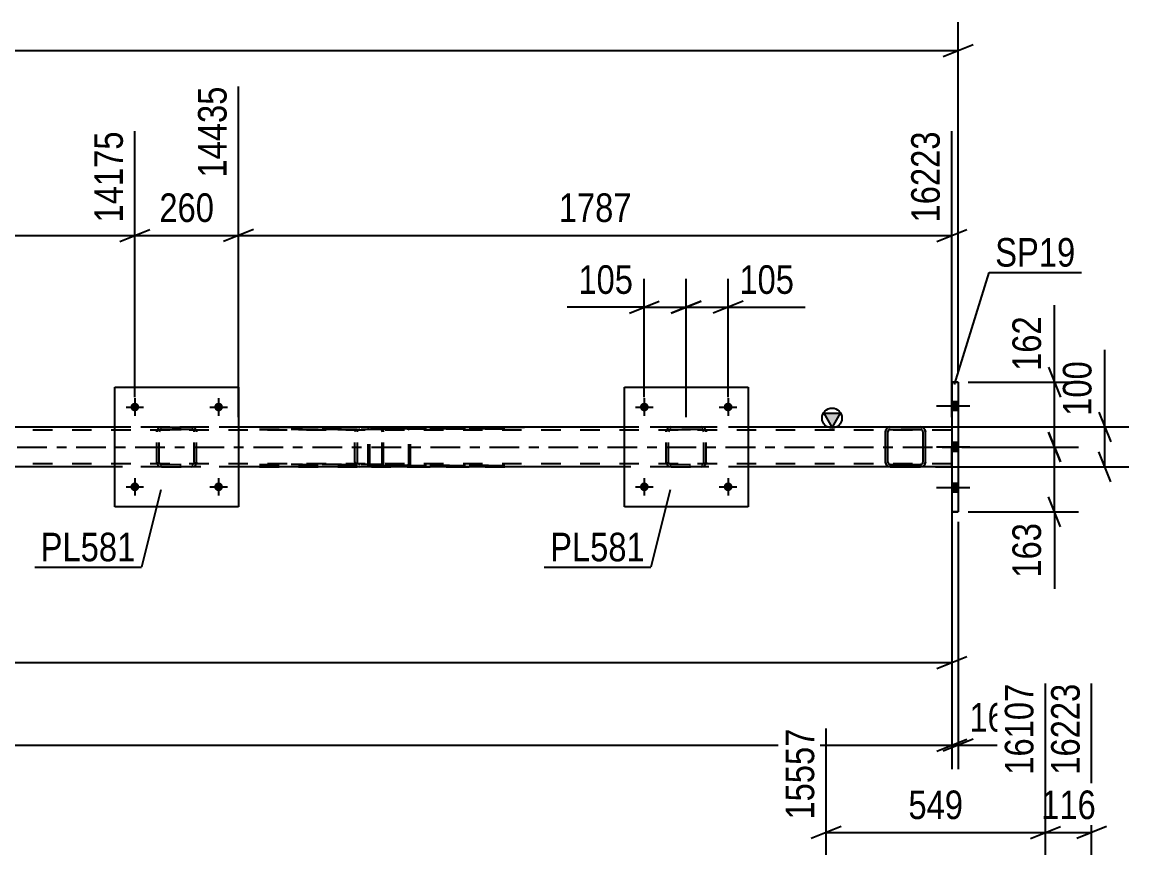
# Model space of a CAD drawing. Header units: millimetres. Extents: x 0 to 1757, y 0 to 560.
# Drawn here: x 1577.2 to 1688.2, y 475.1 to 557.9 of the extents above; entities that cross this region are included whole.
import ezdxf

# ---------------------------------------------------------------- set-up
doc = ezdxf.new("R2010")
doc.units = ezdxf.units.MM
doc.linetypes.add('DXK_LINE_DOT2', pattern=[3.9198, 1.9599, -1.9599])
doc.linetypes.add('DXK_LINE_DOT3', pattern=[5.9187, 2.979, -0.9799, 0.9799, -0.9799])
doc.styles.add('Arial Narrow', font='ARIALN.TTF', dxfattribs={"height": 0.2})

# ---------------------------------------------------------------- blocks, each defined once
blk = doc.blocks.new('Part-814276635-2596 - 2523')
at = {"color": 7, "linetype": 'DXK_LINE_DOT2'}
for p, q in [((1642.1, 517.25), (1642.28, 517.29)), ((1642.28, 517.29), (1642.1, 517.25)), ((1642.28, 517.29), (1645.32, 517.29)), ((1642.28, 517.29), (1642.28, 517.29)), ((1642.28, 517.29), (1645.32, 517.29)), ((1645.32, 517.29), (1645.32, 517.29)), ((1645.32, 517.29), (1645.51, 517.25)), ((1645.51, 517.25), (1645.32, 517.29)), ((1641.8, 516.81), (1641.84, 516.99)), ((1641.84, 516.99), (1641.8, 516.81)), ((1641.8, 513.77), (1641.8, 516.81)), ((1642.06, 516.9), (1642.04, 516.81)), ((1642.04, 513.77), (1642.04, 516.81)), ((1642.06, 516.9), (1642.11, 516.97)), ((1642.11, 516.97), (1642.06, 516.9)), ((1642.11, 516.97), (1642.19, 517.03)), ((1642.19, 517.03), (1642.11, 516.97)), ((1642.19, 517.03), (1642.28, 517.05)), ((1642.28, 517.05), (1642.19, 517.03)), ((1642.28, 517.05), (1645.32, 517.05)), ((1642.28, 517.05), (1642.28, 517.05)), ((1645.32, 517.05), (1642.28, 517.05)), ((1645.32, 517.05), (1645.32, 517.05)), ((1645.32, 517.05), (1645.42, 517.03)), ((1645.42, 517.03), (1645.32, 517.05)), ((1645.42, 517.03), (1645.49, 516.97)), ((1645.49, 516.97), (1645.42, 517.03)), ((1645.49, 516.97), (1645.55, 516.9)), ((1645.56, 516.81), (1645.55, 516.9)), ((1645.56, 513.77), (1645.56, 516.81)), ((1645.77, 516.99), (1645.8, 516.81)), ((1645.8, 516.81), (1645.77, 516.99)), ((1645.8, 513.77), (1645.8, 516.81)), ((1641.84, 513.58), (1641.8, 513.77)), ((1641.8, 513.77), (1641.84, 513.58)), ((1642.06, 513.67), (1642.04, 513.77)), ((1645.56, 513.77), (1645.55, 513.67)), ((1645.8, 513.77), (1645.77, 513.58)), ((1645.77, 513.58), (1645.8, 513.77)), ((1642.11, 513.6), (1642.06, 513.67)), ((1642.28, 513.29), (1642.1, 513.32)), ((1642.1, 513.32), (1642.28, 513.29)), ((1642.19, 513.54), (1642.11, 513.6)), ((1642.11, 513.6), (1642.19, 513.54)), ((1642.28, 513.53), (1642.19, 513.54)), ((1642.19, 513.54), (1642.28, 513.53)), ((1642.28, 513.53), (1645.32, 513.53)), ((1642.28, 513.53), (1642.28, 513.53)), ((1642.28, 513.53), (1645.32, 513.53)), ((1642.28, 513.29), (1645.32, 513.29)), ((1642.28, 513.29), (1642.28, 513.29)), ((1642.28, 513.29), (1645.32, 513.29)), ((1645.42, 513.54), (1645.32, 513.53)), ((1645.32, 513.53), (1645.42, 513.54)), ((1645.32, 513.53), (1645.32, 513.53)), ((1645.51, 513.32), (1645.32, 513.29)), ((1645.32, 513.29), (1645.51, 513.32)), ((1645.32, 513.29), (1645.32, 513.29)), ((1645.49, 513.6), (1645.42, 513.54)), ((1645.42, 513.54), (1645.49, 513.6)), ((1645.55, 513.67), (1645.49, 513.6)), ((1645.49, 513.6), (1645.55, 513.67))]:
    blk.add_line(p, q, dxfattribs=at)
for centre, start, end in [((1642.28, 516.81), 112.5001, 157.5001), ((1642.28, 516.81), 112.5001, 157.5001), ((1645.32, 516.81), 22.5001, 67.5001), ((1645.32, 516.81), 22.5001, 67.5001), ((1642.28, 513.77), 202.5001, 247.5001), ((1642.28, 513.77), 202.5001, 247.5001), ((1645.32, 513.77), 292.5001, 337.5001), ((1645.32, 513.77), 292.5001, 337.5001)]:
    blk.add_arc(centre, 0.48, start, end, dxfattribs=at)
blk = doc.blocks.new('Bolt-814276635-2558 - 2523')
at = {"linetype": 'Continuous'}
for points in [[(1640.04, 519.29, -1), (1639.16, 519.29, -1)], [(1648.44, 519.29, -1), (1647.56, 519.29, -1)]]:
    blk.add_hatch(color=1, dxfattribs=at).paths.add_polyline_path(points)
at = {"color": 1, "linetype": 'Continuous'}
for p, q in [((1638.72, 519.29), (1640.48, 519.29)), ((1639.6, 520.17), (1639.6, 518.41)), ((1647.12, 519.29), (1648.88, 519.29)), ((1648, 520.17), (1648, 518.41))]:
    blk.add_line(p, q, dxfattribs=at)
blk = doc.blocks.new('Bolt-814276635-2535 - 2523')
at = {"linetype": 'Continuous'}
for points in [[(1588.96, 511.29, -1), (1588.08, 511.29, -1)], [(1597.36, 511.29, -1), (1596.48, 511.29, -1)]]:
    blk.add_hatch(color=1, dxfattribs=at).paths.add_polyline_path(points)
at = {"color": 1, "linetype": 'Continuous'}
for p, q in [((1588.52, 512.17), (1588.52, 510.41)), ((1596.92, 512.17), (1596.92, 510.41)), ((1587.64, 511.29), (1589.4, 511.29)), ((1596.04, 511.29), (1597.8, 511.29))]:
    blk.add_line(p, q, dxfattribs=at)
blk = doc.blocks.new('Bolt-814276635-2617 - 2523')
at = {"linetype": 'Continuous'}
for points in [[(1671.06, 518.94), (1671.06, 519.82), (1670.42, 519.82), (1670.42, 518.94)], [(1671.06, 518.94), (1671.06, 519.82), (1670.42, 519.82), (1670.42, 518.94)], [(1671.06, 518.94), (1671.06, 519.82), (1670.42, 519.82), (1670.42, 518.94)], [(1671.06, 514.84), (1671.06, 515.72), (1670.42, 515.72), (1670.42, 514.84)], [(1671.06, 514.84), (1671.06, 515.72), (1670.42, 515.72), (1670.42, 514.84)], [(1671.06, 510.74), (1671.06, 511.62), (1670.42, 511.62), (1670.42, 510.74)], [(1671.06, 510.74), (1671.06, 511.62), (1670.42, 511.62), (1670.42, 510.74)], [(1671.06, 510.74), (1671.06, 511.62), (1670.42, 511.62), (1670.42, 510.74)]]:
    blk.add_hatch(color=1, dxfattribs=at).paths.add_polyline_path(points)
at = {"color": 1, "linetype": 'Continuous'}
for p, q in [((1672.22, 519.38), (1668.9, 519.38)), ((1672.22, 519.38), (1668.9, 519.38)), ((1672.22, 519.38), (1668.9, 519.38)), ((1671.06, 519.82), (1670.42, 519.82)), ((1671.06, 519.82), (1670.42, 519.82)), ((1671.06, 519.82), (1670.42, 519.82)), ((1671.06, 518.94), (1670.42, 518.94)), ((1671.06, 518.94), (1670.42, 518.94)), ((1671.06, 518.94), (1670.42, 518.94)), ((1672.22, 515.28), (1668.9, 515.28)), ((1672.22, 515.28), (1668.9, 515.28)), ((1671.06, 515.72), (1670.42, 515.72)), ((1671.06, 515.72), (1670.42, 515.72)), ((1671.06, 514.84), (1670.42, 514.84)), ((1671.06, 514.84), (1670.42, 514.84)), ((1671.06, 511.62), (1670.42, 511.62)), ((1671.06, 511.62), (1670.42, 511.62)), ((1671.06, 511.62), (1670.42, 511.62)), ((1672.22, 511.18), (1668.9, 511.18)), ((1672.22, 511.18), (1668.9, 511.18)), ((1672.22, 511.18), (1668.9, 511.18)), ((1671.06, 510.74), (1670.42, 510.74)), ((1671.06, 510.74), (1670.42, 510.74)), ((1671.06, 510.74), (1670.42, 510.74))]:
    blk.add_line(p, q, dxfattribs=at)
blk = doc.blocks.new('Part-814276635-2559 - 2523')
at = {"color": 2, "linetype": 'Continuous'}
for p, q in [((1664.26, 517.29), (1664.08, 517.25)), ((1664.26, 517.29), (1667.3, 517.29)), ((1664.26, 517.29), (1664.26, 517.29)), ((1667.3, 517.29), (1667.3, 517.29)), ((1667.48, 517.25), (1667.3, 517.29)), ((1663.82, 516.99), (1663.78, 516.81)), ((1663.78, 513.77), (1663.78, 516.81)), ((1664.04, 516.9), (1664.02, 516.81)), ((1664.02, 513.77), (1664.02, 516.81)), ((1664.04, 516.9), (1664.09, 516.97)), ((1664.09, 516.97), (1664.17, 517.03)), ((1664.17, 517.03), (1664.26, 517.05)), ((1664.26, 517.05), (1667.3, 517.05)), ((1664.26, 517.05), (1664.26, 517.05)), ((1667.3, 517.05), (1667.3, 517.05)), ((1667.3, 517.05), (1667.39, 517.03)), ((1667.39, 517.03), (1667.47, 516.97)), ((1667.52, 516.9), (1667.47, 516.97)), ((1667.54, 516.81), (1667.52, 516.9)), ((1667.54, 516.81), (1667.54, 513.77)), ((1667.78, 516.81), (1667.74, 516.99)), ((1667.78, 513.77), (1667.78, 516.81)), ((1663.78, 513.77), (1663.82, 513.58)), ((1664.02, 513.77), (1664.04, 513.67)), ((1667.52, 513.67), (1667.54, 513.77)), ((1667.74, 513.58), (1667.78, 513.77)), ((1664.04, 513.67), (1664.09, 513.6)), ((1664.08, 513.32), (1664.26, 513.29)), ((1664.17, 513.54), (1664.09, 513.6)), ((1664.26, 513.53), (1664.17, 513.54)), ((1664.26, 513.53), (1667.3, 513.53)), ((1664.26, 513.53), (1664.26, 513.53)), ((1664.26, 513.29), (1667.3, 513.29)), ((1664.26, 513.29), (1664.26, 513.29)), ((1667.39, 513.54), (1667.3, 513.53)), ((1667.3, 513.53), (1667.3, 513.53)), ((1667.3, 513.29), (1667.48, 513.32)), ((1667.3, 513.29), (1667.3, 513.29)), ((1667.47, 513.6), (1667.39, 513.54)), ((1667.52, 513.67), (1667.47, 513.6))]:
    blk.add_line(p, q, dxfattribs=at)
at = {"color": 7, "linetype": 'DXK_LINE_DOT2'}
for p, q in [((1664.08, 517.25), (1664.26, 517.29)), ((1664.26, 517.29), (1667.3, 517.29)), ((1667.3, 517.29), (1667.48, 517.25)), ((1663.78, 516.81), (1663.82, 516.99)), ((1664.02, 516.81), (1664.02, 516.81)), ((1664.09, 516.97), (1664.04, 516.9)), ((1664.04, 516.9), (1664.04, 516.9)), ((1664.17, 517.03), (1664.09, 516.97)), ((1664.26, 517.05), (1664.17, 517.03)), ((1667.3, 517.05), (1664.26, 517.05)), ((1667.39, 517.03), (1667.3, 517.05)), ((1667.47, 516.97), (1667.39, 517.03)), ((1667.52, 516.9), (1667.52, 516.9)), ((1667.54, 516.81), (1667.54, 516.81)), ((1667.74, 516.99), (1667.78, 516.81)), ((1663.82, 513.58), (1663.78, 513.77)), ((1667.54, 513.77), (1667.54, 513.77)), ((1667.78, 513.77), (1667.74, 513.58)), ((1664.04, 513.67), (1664.04, 513.67)), ((1664.26, 513.29), (1664.08, 513.32)), ((1664.09, 513.6), (1664.09, 513.6)), ((1664.09, 513.6), (1664.17, 513.54)), ((1664.17, 513.54), (1664.26, 513.53)), ((1664.26, 513.53), (1667.3, 513.53)), ((1664.26, 513.29), (1667.3, 513.29)), ((1667.3, 513.53), (1667.39, 513.54)), ((1667.48, 513.32), (1667.3, 513.29)), ((1667.39, 513.54), (1667.47, 513.6)), ((1667.47, 513.6), (1667.52, 513.67)), ((1667.52, 513.67), (1667.52, 513.67))]:
    blk.add_line(p, q, dxfattribs=at)
at = {"color": 2, "linetype": 'Continuous'}
for centre, start, end in [((1664.26, 516.81), 112.5001, 157.5001), ((1667.3, 516.81), 22.5001, 67.5001), ((1664.26, 513.77), 202.5001, 247.5001), ((1667.3, 513.77), 292.5001, 337.5001)]:
    blk.add_arc(centre, 0.48, start, end, dxfattribs=at)
at = {"color": 7, "linetype": 'DXK_LINE_DOT2'}
for centre, start, end in [((1664.26, 516.81), 112.5001, 157.5001), ((1667.3, 516.81), 22.5001, 67.5001), ((1664.26, 513.77), 202.5001, 247.5001), ((1667.3, 513.77), 292.5001, 337.5001)]:
    blk.add_arc(centre, 0.48, start, end, dxfattribs=at)
blk = doc.blocks.new('Bolt-814276635-2571 - 2523')
at = {"linetype": 'Continuous'}
for points in [[(1588.96, 519.29, -1), (1588.08, 519.29, -1)], [(1597.36, 519.29, -1), (1596.48, 519.29, -1)]]:
    blk.add_hatch(color=1, dxfattribs=at).paths.add_polyline_path(points)
at = {"color": 1, "linetype": 'Continuous'}
for p, q in [((1587.64, 519.29), (1589.4, 519.29)), ((1588.52, 520.17), (1588.52, 518.41)), ((1596.04, 519.29), (1597.8, 519.29)), ((1596.92, 520.17), (1596.92, 518.41))]:
    blk.add_line(p, q, dxfattribs=at)
blk = doc.blocks.new('Part-814276635-2590 - 2523')
at = {"color": 7, "linetype": 'DXK_LINE_DOT2'}
for p, q in [((1611.92, 517.09), (1611.9, 516.96)), ((1612.08, 517.03), (1612.12, 517.08)), ((1612.24, 517.28), (1612.11, 517.26)), ((1612.12, 517.08), (1612.15, 517.1)), ((1612.15, 517.1), (1612.17, 517.11)), ((1612.17, 517.11), (1612.24, 517.12)), ((1612.24, 517.28), (1623.99, 517.28)), ((1623.99, 517.12), (1612.24, 517.12)), ((1612.24, 517.12), (1615.81, 517.12)), ((1615.94, 517.26), (1615.81, 517.28)), ((1615.81, 517.12), (1627.57, 517.12)), ((1615.81, 517.12), (1615.88, 517.11)), ((1615.88, 517.11), (1615.93, 517.08)), ((1615.93, 517.08), (1615.97, 517.03)), ((1616.15, 516.96), (1616.13, 517.09)), ((1611.9, 513.6), (1611.9, 516.96)), ((1612.07, 516.96), (1612.08, 517.03)), ((1612.07, 513.6), (1612.07, 516.96)), ((1615.97, 517.03), (1615.98, 516.96)), ((1615.98, 513.6), (1615.98, 516.96)), ((1616.15, 513.6), (1616.15, 516.96)), ((1611.9, 513.6), (1611.92, 513.48)), ((1612.08, 513.54), (1612.07, 513.6)), ((1612.12, 513.49), (1612.08, 513.54)), ((1612.11, 513.31), (1612.24, 513.28)), ((1612.12, 513.49), (1612.15, 513.47)), ((1612.15, 513.47), (1612.17, 513.46)), ((1612.17, 513.46), (1612.24, 513.44)), ((1623.99, 513.44), (1612.24, 513.44)), ((1612.24, 513.44), (1615.81, 513.44)), ((1612.24, 513.28), (1615.81, 513.28)), ((1612.24, 513.28), (1623.99, 513.28)), ((1615.88, 513.46), (1615.81, 513.44)), ((1615.81, 513.44), (1627.57, 513.44)), ((1615.81, 513.28), (1615.94, 513.31)), ((1615.81, 513.28), (1627.57, 513.28)), ((1615.93, 513.49), (1615.88, 513.46)), ((1615.97, 513.54), (1615.93, 513.49)), ((1615.98, 513.6), (1615.97, 513.54)), ((1616.13, 513.48), (1616.15, 513.6))]:
    blk.add_line(p, q, dxfattribs=at)
at = {"color": 2, "linetype": 'Continuous'}
for p, q in [((1612.24, 517.28), (1615.81, 517.28)), ((1615.81, 517.28), (1627.57, 517.28))]:
    blk.add_line(p, q, dxfattribs=at)
at = {"color": 7, "linetype": 'DXK_LINE_DOT2'}
for centre, start, end in [((1615.83, 516.95), 24.3201, 69.2418), ((1612.22, 513.62), 204.3201, 249.2418), ((1615.83, 513.62), 290.7585, 335.6802)]:
    blk.add_arc(centre, 0.331, start, end, dxfattribs=at)
blk = doc.blocks.new('Part-814276635-2601 - 2523')
at = {"color": 2, "linetype": 'Continuous'}
for p, q in [((1586.52, 509.28), (1586.52, 521.28)), ((1586.52, 521.28), (1598.92, 521.28)), ((1598.92, 521.28), (1598.92, 509.28)), ((1598.92, 509.28), (1586.52, 509.28))]:
    blk.add_line(p, q, dxfattribs=at)
blk = doc.blocks.new('Part-814276635-2608 - 2523')
at = {"color": 7, "linetype": 'DXK_LINE_DOT2'}
for p, q in [((1591.02, 517.25), (1591.2, 517.28)), ((1591.2, 517.28), (1591.02, 517.25)), ((1591.2, 517.28), (1594.24, 517.28)), ((1591.2, 517.28), (1591.2, 517.28)), ((1591.2, 517.28), (1594.24, 517.28)), ((1594.24, 517.28), (1594.24, 517.28)), ((1594.24, 517.28), (1594.43, 517.25)), ((1594.43, 517.25), (1594.24, 517.28)), ((1590.72, 516.8), (1590.76, 516.99)), ((1590.76, 516.99), (1590.72, 516.8)), ((1590.72, 513.76), (1590.72, 516.8)), ((1590.98, 516.9), (1590.96, 516.8)), ((1590.96, 513.76), (1590.96, 516.8)), ((1590.98, 516.9), (1591.03, 516.97)), ((1591.03, 516.97), (1590.98, 516.9)), ((1591.03, 516.97), (1591.11, 517.03)), ((1591.11, 517.03), (1591.03, 516.97)), ((1591.11, 517.03), (1591.2, 517.04)), ((1591.2, 517.04), (1591.11, 517.03)), ((1591.2, 517.04), (1594.24, 517.04)), ((1591.2, 517.04), (1591.2, 517.04)), ((1594.24, 517.04), (1591.2, 517.04)), ((1594.24, 517.04), (1594.24, 517.04)), ((1594.24, 517.04), (1594.34, 517.03)), ((1594.34, 517.03), (1594.24, 517.04)), ((1594.34, 517.03), (1594.41, 516.97)), ((1594.41, 516.97), (1594.34, 517.03)), ((1594.41, 516.97), (1594.47, 516.9)), ((1594.48, 516.8), (1594.47, 516.9)), ((1594.48, 513.76), (1594.48, 516.8)), ((1594.69, 516.99), (1594.72, 516.8)), ((1594.72, 516.8), (1594.69, 516.99)), ((1594.72, 513.76), (1594.72, 516.8)), ((1590.76, 513.58), (1590.72, 513.76)), ((1590.72, 513.76), (1590.76, 513.58)), ((1590.98, 513.67), (1590.96, 513.76)), ((1594.48, 513.76), (1594.47, 513.67)), ((1594.72, 513.76), (1594.69, 513.58)), ((1594.69, 513.58), (1594.72, 513.76)), ((1591.03, 513.6), (1590.98, 513.67)), ((1591.2, 513.28), (1591.02, 513.32)), ((1591.02, 513.32), (1591.2, 513.28)), ((1591.11, 513.54), (1591.03, 513.6)), ((1591.03, 513.6), (1591.11, 513.54)), ((1591.2, 513.52), (1591.11, 513.54)), ((1591.11, 513.54), (1591.2, 513.52)), ((1591.2, 513.52), (1594.24, 513.52)), ((1591.2, 513.52), (1591.2, 513.52)), ((1591.2, 513.52), (1594.24, 513.52)), ((1591.2, 513.28), (1594.24, 513.28)), ((1591.2, 513.28), (1591.2, 513.28)), ((1591.2, 513.28), (1594.24, 513.28)), ((1594.34, 513.54), (1594.24, 513.52)), ((1594.24, 513.52), (1594.34, 513.54)), ((1594.24, 513.52), (1594.24, 513.52)), ((1594.43, 513.32), (1594.24, 513.28)), ((1594.24, 513.28), (1594.43, 513.32)), ((1594.24, 513.28), (1594.24, 513.28)), ((1594.41, 513.6), (1594.34, 513.54)), ((1594.34, 513.54), (1594.41, 513.6)), ((1594.47, 513.67), (1594.41, 513.6)), ((1594.41, 513.6), (1594.47, 513.67))]:
    blk.add_line(p, q, dxfattribs=at)
at = {"color": 7, "linetype": 'DXK_LINE_DOT3'}
blk.add_line((1592.72, 515.28), (1592.72, 515.28), dxfattribs=at)
at = {"color": 7, "linetype": 'DXK_LINE_DOT2'}
for centre, start, end in [((1591.2, 516.8), 112.5001, 157.5001), ((1591.2, 516.8), 112.5001, 157.5001), ((1594.24, 516.8), 22.5001, 67.5001), ((1594.24, 516.8), 22.5001, 67.5001), ((1591.2, 513.76), 202.5001, 247.5001), ((1591.2, 513.76), 202.5001, 247.5001), ((1594.24, 513.76), 292.5001, 337.5001), ((1594.24, 513.76), 292.5001, 337.5001)]:
    blk.add_arc(centre, 0.48, start, end, dxfattribs=at)
blk = doc.blocks.new('Part-814276635-2614 - 2523')
at = {"linetype": 'Continuous'}
blk.add_hatch(color=2, dxfattribs=at).paths.add_polyline_path([(1658.42, 517.28), (1657.62, 518.68), (1659.22, 518.68)])
at = {"color": 2, "linetype": 'Continuous'}
for p, q in [((1658.42, 517.28), (1657.62, 518.68)), ((1657.62, 518.68), (1659.22, 518.68)), ((1659.22, 518.68), (1658.42, 517.28)), ((1586.52, 517.28), (1547.84, 517.28)), ((1637.6, 517.28), (1598.92, 517.28)), ((1664.26, 517.28), (1650, 517.28)), ((1670.42, 517.28), (1667.3, 517.28)), ((1586.52, 513.28), (1547.84, 513.28)), ((1637.6, 513.28), (1598.92, 513.28)), ((1670.42, 513.28), (1650, 513.28))]:
    blk.add_line(p, q, dxfattribs=at)
at = {"color": 7, "linetype": 'DXK_LINE_DOT2'}
for p, q in [((1670.42, 517.28), (1094.96, 517.28)), ((1598.92, 517.28), (1586.52, 517.28)), ((1650, 517.28), (1637.6, 517.28)), ((1667.3, 517.28), (1664.26, 517.28)), ((1670.42, 513.28), (1670.42, 517.28)), ((1670.42, 517.24), (1670.42, 513.92)), ((1670.42, 516.96), (1067.72, 516.96)), ((1670.42, 513.6), (1067.72, 513.6)), ((1650, 513.28), (1075.72, 513.28)), ((1598.92, 513.28), (1586.52, 513.28)), ((1650, 513.28), (1637.6, 513.28))]:
    blk.add_line(p, q, dxfattribs=at)
at = {"color": 7, "linetype": 'DXK_LINE_DOT3'}
blk.add_line((1067.72, 515.28), (1670.42, 515.28), dxfattribs=at)
at = {"color": 2, "linetype": 'Continuous'}
blk.add_circle((1658.42, 518.18), 1, dxfattribs=at)
blk = doc.blocks.new('Part-814276635-2630 - 2523')
at = {"color": 2, "linetype": 'Continuous'}
for p, q in [((1637.6, 509.29), (1637.6, 521.29)), ((1637.6, 521.29), (1650, 521.29)), ((1650, 521.29), (1650, 509.29)), ((1650, 509.29), (1637.6, 509.29))]:
    blk.add_line(p, q, dxfattribs=at)
blk = doc.blocks.new('Bolt-814276635-2631 - 2523')
at = {"linetype": 'Continuous'}
for points in [[(1640.04, 511.29, -1), (1639.16, 511.29, -1)], [(1648.44, 511.29, -1), (1647.56, 511.29, -1)]]:
    blk.add_hatch(color=1, dxfattribs=at).paths.add_polyline_path(points)
at = {"color": 1, "linetype": 'Continuous'}
for p, q in [((1639.6, 512.17), (1639.6, 510.41)), ((1648, 512.17), (1648, 510.41)), ((1638.72, 511.29), (1640.48, 511.29)), ((1647.12, 511.29), (1648.88, 511.29))]:
    blk.add_line(p, q, dxfattribs=at)
blk = doc.blocks.new('Part-814276635-2778 - 2523')
at = {"color": 2, "linetype": 'Continuous'}
for p in [(1601.02, 517.28), (1612.24, 517.28)]:
    blk.add_line(p, (1611.08, 517.28), dxfattribs=at)
at = {"color": 7, "linetype": 'DXK_LINE_DOT2'}
for p, q in [((1613.17, 517.28), (1604.2, 517.28)), ((1611.08, 517.28), (1610.89, 517.25)), ((1611.9, 517.28), (1611.9, 517.04)), ((1613.17, 517.28), (1612.24, 517.28)), ((1613.28, 517.25), (1613.17, 517.28)), ((1613.36, 517.14), (1613.28, 517.25)), ((1613.42, 516.99), (1613.36, 517.14)), ((1601.02, 517.04), (1611.08, 517.04)), ((1613.17, 517.04), (1604.2, 517.04)), ((1610.61, 516.94), (1610.58, 516.8)), ((1610.58, 513.76), (1610.58, 516.8)), ((1610.62, 516.99), (1610.61, 516.94)), ((1610.83, 516.8), (1610.85, 516.9)), ((1610.83, 513.76), (1610.83, 516.8)), ((1610.85, 516.9), (1610.9, 516.97)), ((1610.9, 516.97), (1610.99, 517.03)), ((1610.99, 517.03), (1611.08, 517.04)), ((1613.17, 517.04), (1611.08, 517.04)), ((1613.17, 517.04), (1613.22, 517.03)), ((1613.22, 517.03), (1613.27, 516.97)), ((1613.27, 516.97), (1613.3, 516.9)), ((1613.3, 516.9), (1613.31, 516.8)), ((1613.31, 513.76), (1613.31, 516.8)), ((1613.44, 516.8), (1613.42, 516.99)), ((1613.44, 513.76), (1613.44, 516.8)), ((1610.58, 513.76), (1610.6, 513.68)), ((1610.85, 513.67), (1610.83, 513.76)), ((1613.31, 513.76), (1613.3, 513.67)), ((1613.42, 513.58), (1613.44, 513.76)), ((1601.02, 513.52), (1612.09, 513.52)), ((1601.02, 513.28), (1611.08, 513.28)), ((1613.17, 513.52), (1604.2, 513.52)), ((1613.17, 513.28), (1604.2, 513.28)), ((1610.6, 513.68), (1610.62, 513.58)), ((1610.9, 513.6), (1610.85, 513.67)), ((1610.89, 513.32), (1611.08, 513.28)), ((1610.99, 513.54), (1610.9, 513.6)), ((1611.08, 513.52), (1610.99, 513.54)), ((1613.17, 513.28), (1611.08, 513.28)), ((1611.9, 513.28), (1611.9, 513.52)), ((1612.09, 513.52), (1613.17, 513.52)), ((1613.22, 513.54), (1613.17, 513.52)), ((1613.17, 513.28), (1613.28, 513.32)), ((1613.27, 513.6), (1613.22, 513.54)), ((1613.3, 513.67), (1613.27, 513.6)), ((1613.28, 513.32), (1613.36, 513.43)), ((1613.36, 513.43), (1613.38, 513.46)), ((1613.38, 513.46), (1613.42, 513.58))]:
    blk.add_line(p, q, dxfattribs=at)
blk.add_arc((1611.07, 513.78), 0.492, 203.8496, 248.8061, dxfattribs=at)
blk = doc.blocks.new('Part-814276635-2784 - 2523')
at = {"color": 2, "linetype": 'Continuous'}
for p, q in [((1670.42, 521.78), (1670.42, 521.78)), ((1670.42, 521.78), (1671.06, 521.78)), ((1670.42, 521.78), (1670.42, 508.78)), ((1671.06, 521.78), (1671.06, 521.78)), ((1671.06, 521.78), (1671.06, 508.78)), ((1670.42, 508.78), (1670.42, 508.78)), ((1671.06, 508.78), (1670.42, 508.78)), ((1671.06, 508.78), (1671.06, 508.78))]:
    blk.add_line(p, q, dxfattribs=at)
at = {"color": 7, "linetype": 'DXK_LINE_DOT2'}
for p, q in [((1671.06, 521.78), (1670.42, 521.78)), ((1670.42, 521.78), (1670.42, 508.78)), ((1671.06, 521.78), (1671.06, 508.78)), ((1670.42, 508.78), (1671.06, 508.78))]:
    blk.add_line(p, q, dxfattribs=at)
blk = doc.blocks.new('StraightDimension-814276635-3481 - 2523')
at = {"color": 7, "linetype": 'Continuous'}
for p, q in [((1670.42, 507.78), (1670.42, 482.99)), ((1671.06, 507.78), (1671.06, 482.99)), ((1668.92, 484.79), (1671.92, 485.99)), ((1672.56, 485.99), (1669.56, 484.79)), ((1670.42, 485.39), (1671.06, 485.39)), ((1671.06, 485.39), (1676.97, 485.39)), ((1671.06, 485.39), (1676.97, 485.39))]:
    blk.add_line(p, q, dxfattribs=at)
at = {"color": 0}
blk.add_wipeout([(1676.44, 486.14), (1676.44, 490.34), (1671.59, 490.34), (1671.59, 486.14)], dxfattribs=at)
at = {"color": 3, "style": 'Arial Narrow'}
blk.add_text('16', height=2.863, dxfattribs=at).set_placement((1672.19, 486.74))
blk = doc.blocks.new('StraightDimension-814276635-11729 - 2523')
at = {"color": 7, "linetype": 'Continuous'}
for p, q in [((1639.6, 520.29), (1639.6, 532.14)), ((1643.8, 518.29), (1643.8, 532.14)), ((1639.6, 529.29), (1631.87, 529.29)), ((1639.6, 529.29), (1631.87, 529.29)), ((1638.1, 528.69), (1641.1, 529.89)), ((1639.6, 529.29), (1643.8, 529.29)), ((1645.3, 529.89), (1642.3, 528.69))]:
    blk.add_line(p, q, dxfattribs=at)
at = {"color": 0}
blk.add_wipeout([(1639.08, 530.04), (1639.08, 534.24), (1632.39, 534.24), (1632.39, 530.04)], dxfattribs=at)
at = {"color": 3, "style": 'Arial Narrow'}
blk.add_text('105', height=2.863, dxfattribs=at).set_placement((1632.99, 530.64))
blk = doc.blocks.new('StraightDimension-814276635-2833 - 2523')
at = {"color": 7, "linetype": 'Continuous'}
for p, q in [((1685.78, 517.29), (1685.78, 525.02)), ((1685.78, 517.29), (1685.78, 525.02)), ((1685.18, 518.79), (1686.38, 515.79)), ((1668.78, 517.29), (1688.18, 517.29)), ((1685.78, 513.29), (1685.78, 517.29)), ((1686.38, 511.79), (1685.18, 514.79)), ((1668.78, 513.29), (1688.18, 513.29))]:
    blk.add_line(p, q, dxfattribs=at)
at = {"color": 0}
blk.add_wipeout([(1685.03, 524.49), (1680.83, 524.49), (1680.83, 517.81), (1685.03, 517.81)], dxfattribs=at)
at = {"color": 3, "style": 'Arial Narrow'}
blk.add_text('100', height=2.863, rotation=90.0002, dxfattribs=at).set_placement((1684.43, 518.41))
blk = doc.blocks.new('StraightDimension-814276635-2945 - 2523')
at = {"color": 7, "linetype": 'Continuous'}
for p, q in [((1671.06, 522.78), (1671.06, 557.89)), ((1043.45, 555.04), (1671.06, 555.04)), ((1669.56, 554.44), (1672.56, 555.64))]:
    blk.add_line(p, q, dxfattribs=at)
blk = doc.blocks.new('StraightDimension-814276635-2968 - 2523')
at = {"color": 7, "linetype": 'Continuous'}
for p, q in [((1670.42, 512.28), (1670.42, 491.28)), ((1668.92, 493.08), (1671.92, 494.28)), ((1104.92, 493.68), (1670.42, 493.68))]:
    blk.add_line(p, q, dxfattribs=at)
blk = doc.blocks.new('StraightDimension-814276635-3066 - 2523')
at = {"color": 7, "linetype": 'Continuous'}
for p, q in [((1547.84, 518.28), (1547.84, 551.44)), ((1588.52, 520.29), (1588.52, 546.94)), ((1549.34, 537.1), (1546.34, 535.9)), ((1587.02, 535.9), (1590.02, 537.1)), ((1547.84, 536.5), (1588.52, 536.5))]:
    blk.add_line(p, q, dxfattribs=at)
at = {"color": 0}
blk.add_wipeout([(1572.44, 537.25), (1572.44, 541.45), (1563.93, 541.45), (1563.93, 537.25)], dxfattribs=at)
at = {"color": 3, "style": 'Arial Narrow'}
blk.add_text('1017', height=2.863, dxfattribs=at).set_placement((1564.53, 537.85))
at = {"color": 0, "linetype": 'Continuous'}
blk.add_wipeout([(1587.92, 547.54), (1583.72, 547.54), (1583.72, 537.2), (1587.92, 537.2)], dxfattribs=at)
at = {"color": 3, "linetype": 'Continuous', "style": 'Arial Narrow'}
blk.add_text('14175', height=2.863, rotation=90.0002, dxfattribs=at).set_placement((1587.32, 537.8))
blk = doc.blocks.new('StraightDimension-814276635-3467 - 2523')
at = {"color": 7, "linetype": 'Continuous'}
for p, q in [((1680.72, 521.78), (1680.72, 529.52)), ((1680.72, 521.78), (1680.72, 529.52)), ((1680.12, 523.28), (1681.32, 520.28)), ((1672.06, 521.78), (1683.12, 521.78)), ((1680.72, 515.28), (1680.72, 521.78)), ((1681.32, 513.78), (1680.12, 516.78)), ((1671.42, 515.28), (1683.12, 515.28))]:
    blk.add_line(p, q, dxfattribs=at)
at = {"color": 0}
blk.add_wipeout([(1679.97, 528.99), (1675.77, 528.99), (1675.77, 522.31), (1679.97, 522.31)], dxfattribs=at)
at = {"color": 3, "style": 'Arial Narrow'}
blk.add_text('162', height=2.863, rotation=90.0002, dxfattribs=at).set_placement((1679.37, 522.91))
blk = doc.blocks.new('StraightDimension-814276635-3084 - 2523')
at = {"color": 7, "linetype": 'Continuous'}
for p, q in [((1598.92, 518.28), (1598.92, 551.44)), ((1588.52, 520.29), (1588.52, 546.94)), ((1587.02, 535.9), (1590.02, 537.1)), ((1600.42, 537.1), (1597.42, 535.9)), ((1588.52, 536.5), (1598.92, 536.5))]:
    blk.add_line(p, q, dxfattribs=at)
at = {"color": 0}
blk.add_wipeout([(1597.07, 537.25), (1597.07, 541.45), (1590.38, 541.45), (1590.38, 537.25)], dxfattribs=at)
at = {"color": 3, "style": 'Arial Narrow'}
blk.add_text('260', height=2.863, dxfattribs=at).set_placement((1590.98, 537.85))
at = {"color": 0, "linetype": 'Continuous'}
blk.add_wipeout([(1598.32, 552.04), (1594.12, 552.04), (1594.12, 541.7), (1598.32, 541.7)], dxfattribs=at)
at = {"color": 3, "linetype": 'Continuous', "style": 'Arial Narrow'}
blk.add_text('14435', height=2.863, rotation=90.0002, dxfattribs=at).set_placement((1597.72, 542.3))
blk = doc.blocks.new('StraightDimension-814276635-3102 - 2523')
at = {"color": 7, "linetype": 'Continuous'}
for p, q in [((1598.92, 518.28), (1598.92, 551.44)), ((1670.42, 518.28), (1670.42, 546.94)), ((1600.42, 537.1), (1597.42, 535.9)), ((1668.92, 535.9), (1671.92, 537.1)), ((1598.92, 536.5), (1670.42, 536.5))]:
    blk.add_line(p, q, dxfattribs=at)
at = {"color": 0}
blk.add_wipeout([(1638.93, 537.25), (1638.93, 541.45), (1630.42, 541.45), (1630.42, 537.25)], dxfattribs=at)
at = {"color": 3, "style": 'Arial Narrow'}
blk.add_text('1787', height=2.863, dxfattribs=at).set_placement((1631.02, 537.85))
at = {"color": 0, "linetype": 'Continuous'}
blk.add_wipeout([(1669.82, 547.54), (1665.62, 547.54), (1665.62, 537.2), (1669.82, 537.2)], dxfattribs=at)
at = {"color": 3, "linetype": 'Continuous', "style": 'Arial Narrow'}
blk.add_text('16223', height=2.863, rotation=90.0002, dxfattribs=at).set_placement((1669.22, 537.8))
blk = doc.blocks.new('StraightDimension-814276635-3454 - 2523')
at = {"color": 7, "linetype": 'Continuous'}
for p, q in [((1680.12, 516.78), (1681.32, 513.78)), ((1671.42, 515.28), (1683.12, 515.28)), ((1680.72, 508.78), (1680.72, 515.28)), ((1681.32, 507.28), (1680.12, 510.28)), ((1672.06, 508.78), (1683.12, 508.78)), ((1680.72, 508.78), (1680.72, 501.05)), ((1680.72, 508.78), (1680.72, 501.05))]:
    blk.add_line(p, q, dxfattribs=at)
at = {"color": 0}
blk.add_wipeout([(1679.97, 508.26), (1675.77, 508.26), (1675.77, 501.58), (1679.97, 501.58)], dxfattribs=at)
at = {"color": 3, "style": 'Arial Narrow'}
blk.add_text('163', height=2.863, rotation=90.0002, dxfattribs=at).set_placement((1679.37, 502.18))
blk = doc.blocks.new('StraightDimension-814276635-3491 - 2523')
at = {"color": 7, "linetype": 'Continuous'}
for p, q in [((1670.42, 507.78), (1670.42, 482.99)), ((1044.09, 485.39), (1670.42, 485.39)), ((1668.92, 484.79), (1671.92, 485.99))]:
    blk.add_line(p, q, dxfattribs=at)
blk = doc.blocks.new('StraightDimension-814276635-11728 - 2523')
at = {"color": 7, "linetype": 'Continuous'}
for p, q in [((1643.8, 518.29), (1643.8, 532.14)), ((1648, 520.29), (1648, 532.14)), ((1642.3, 528.69), (1645.3, 529.89)), ((1643.8, 529.29), (1648, 529.29)), ((1649.5, 529.89), (1646.5, 528.69)), ((1648, 529.29), (1655.74, 529.29)), ((1648, 529.29), (1655.74, 529.29))]:
    blk.add_line(p, q, dxfattribs=at)
at = {"color": 0}
blk.add_wipeout([(1655.21, 530.04), (1655.21, 534.24), (1648.53, 534.24), (1648.53, 530.04)], dxfattribs=at)
at = {"color": 3, "style": 'Arial Narrow'}
blk.add_text('105', height=2.863, dxfattribs=at).set_placement((1649.13, 530.64))
blk = doc.blocks.new('StraightDimension-814276635-4028 - 3541')
at = {"color": 7, "linetype": 'Continuous'}
for p, q in [((1679.81, 438.62), (1679.81, 491.56)), ((1684.45, 429.82), (1684.45, 491.56)), ((1678.31, 476.02), (1681.31, 477.22)), ((1685.95, 477.22), (1682.95, 476.02)), ((1679.81, 476.62), (1684.45, 476.62))]:
    blk.add_line(p, q, dxfattribs=at)
at = {"color": 0}
blk.add_wipeout([(1685.47, 477.37), (1685.47, 481.57), (1678.79, 481.57), (1678.79, 477.37)], dxfattribs=at)
at = {"color": 3, "style": 'Arial Narrow'}
blk.add_text('116', height=2.863, dxfattribs=at).set_placement((1679.39, 477.97))
at = {"color": 0, "linetype": 'Continuous'}
blk.add_wipeout([(1683.85, 492.16), (1679.65, 492.16), (1679.65, 481.82), (1683.85, 481.82)], dxfattribs=at)
at = {"color": 3, "linetype": 'Continuous', "style": 'Arial Narrow'}
blk.add_text('16223', height=2.863, rotation=90.0002, dxfattribs=at).set_placement((1683.25, 482.42))
blk = doc.blocks.new('StraightDimension-814276635-4036 - 3541')
at = {"color": 7, "linetype": 'Continuous'}
for p, q in [((1679.81, 438.62), (1679.81, 491.56)), ((1657.83, 437.66), (1657.83, 487.06)), ((1659.33, 477.22), (1656.33, 476.02)), ((1678.31, 476.02), (1681.31, 477.22)), ((1657.83, 476.62), (1679.81, 476.62))]:
    blk.add_line(p, q, dxfattribs=at)
at = {"color": 0, "linetype": 'Continuous'}
blk.add_wipeout([(1679.21, 492.16), (1675.01, 492.16), (1675.01, 481.82), (1679.21, 481.82)], dxfattribs=at)
at = {"color": 0}
blk.add_wipeout([(1672.16, 477.37), (1672.16, 481.57), (1665.48, 481.57), (1665.48, 477.37)], dxfattribs=at)
at = {"color": 3, "linetype": 'Continuous', "style": 'Arial Narrow'}
blk.add_text('16107', height=2.863, rotation=90.0002, dxfattribs=at).set_placement((1678.61, 482.42))
at = {"color": 3, "style": 'Arial Narrow'}
blk.add_text('549', height=2.863, dxfattribs=at).set_placement((1666.08, 477.97))
at = {"color": 0, "linetype": 'Continuous'}
blk.add_wipeout([(1657.23, 487.66), (1653.03, 487.66), (1653.03, 477.32), (1657.23, 477.32)], dxfattribs=at)
at = {"color": 3, "linetype": 'Continuous', "style": 'Arial Narrow'}
blk.add_text('15557', height=2.863, rotation=90.0002, dxfattribs=at).set_placement((1656.63, 477.92))
blk = doc.blocks.new('Mark-814276635-2597 - 2523')
at = {"color": 30, "linetype": 'Continuous'}
for p in [(1591.12, 511), (1578.48, 503.22)]:
    blk.add_line(p, (1589.18, 503.22), dxfattribs=at)
at = {"color": 0}
blk.add_wipeout([(1588.58, 503.82), (1588.58, 506.82), (1579.08, 506.82), (1579.08, 503.82)], dxfattribs=at)
blk.add_wipeout([(1588.58, 503.82), (1588.58, 506.82), (1579.08, 506.82), (1579.08, 503.82)], dxfattribs=at)
at = {"color": 3, "style": 'Arial Narrow'}
blk.add_text('PL581', height=2.863, dxfattribs=at).set_placement((1579.08, 503.82))
blk = doc.blocks.new('Mark-814276635-2626 - 2523')
at = {"color": 30, "linetype": 'Continuous'}
for p in [(1642.2, 511), (1629.56, 503.22)]:
    blk.add_line(p, (1640.26, 503.22), dxfattribs=at)
at = {"color": 0}
blk.add_wipeout([(1639.66, 503.82), (1639.66, 506.82), (1630.16, 506.82), (1630.16, 503.82)], dxfattribs=at)
blk.add_wipeout([(1639.66, 503.82), (1639.66, 506.82), (1630.16, 506.82), (1630.16, 503.82)], dxfattribs=at)
at = {"color": 3, "style": 'Arial Narrow'}
blk.add_text('PL581', height=2.863, dxfattribs=at).set_placement((1630.16, 503.82))
blk = doc.blocks.new('Mark-814276635-2780 - 2523')
at = {"color": 30, "linetype": 'Continuous'}
for p, q in [((1670.71, 521.56), (1674.18, 532.77)), ((1674.18, 532.77), (1683.42, 532.77))]:
    blk.add_line(p, q, dxfattribs=at)
at = {"color": 0}
blk.add_wipeout([(1682.82, 533.37), (1682.82, 536.37), (1674.78, 536.37), (1674.78, 533.37)], dxfattribs=at)
blk.add_wipeout([(1682.82, 533.37), (1682.82, 536.37), (1674.78, 536.37), (1674.78, 533.37)], dxfattribs=at)
at = {"color": 3, "style": 'Arial Narrow'}
blk.add_text('SP19', height=2.863, dxfattribs=at).set_placement((1674.78, 533.37))

msp = doc.modelspace()

# ---------------------------------------------------------------- block references
for name in ['Part-814276635-2784 - 2523', 'Part-814276635-2601 - 2523', 'Part-814276635-2630 - 2523', 'Bolt-814276635-2571 - 2523', 'Bolt-814276635-2558 - 2523', 'Bolt-814276635-2617 - 2523', 'Part-814276635-2614 - 2523', 'Part-814276635-2608 - 2523', 'Part-814276635-2778 - 2523', 'Part-814276635-2590 - 2523', 'Part-814276635-2596 - 2523', 'Part-814276635-2559 - 2523', 'Bolt-814276635-2535 - 2523', 'Bolt-814276635-2631 - 2523', 'StraightDimension-814276635-3481 - 2523', 'StraightDimension-814276635-4028 - 3541']:
    msp.add_blockref(name, (0, 0))

# ---------------------------------------------------------------- next in the draw order: block references
for name in ['StraightDimension-814276635-11729 - 2523', 'StraightDimension-814276635-2833 - 2523']:
    msp.add_blockref(name, (0, 0))

# ---------------------------------------------------------------- next in the draw order: block references
for name in ['StraightDimension-814276635-2945 - 2523', 'StraightDimension-814276635-2968 - 2523']:
    msp.add_blockref(name, (0, 0))

# ---------------------------------------------------------------- next in the draw order: block references
for name in ['StraightDimension-814276635-3066 - 2523', 'StraightDimension-814276635-3467 - 2523']:
    msp.add_blockref(name, (0, 0))

# ---------------------------------------------------------------- next in the draw order: block references
for name in ['StraightDimension-814276635-3084 - 2523', 'StraightDimension-814276635-3454 - 2523']:
    msp.add_blockref(name, (0, 0))

# ---------------------------------------------------------------- next in the draw order: block references
for name in ['StraightDimension-814276635-3102 - 2523', 'StraightDimension-814276635-3491 - 2523']:
    msp.add_blockref(name, (0, 0))

# ---------------------------------------------------------------- next in the draw order: block references
for name in ['Mark-814276635-2780 - 2523', 'StraightDimension-814276635-11728 - 2523', 'Mark-814276635-2597 - 2523', 'Mark-814276635-2626 - 2523', 'StraightDimension-814276635-4036 - 3541']:
    msp.add_blockref(name, (0, 0))

doc.saveas('drawing.dxf')
